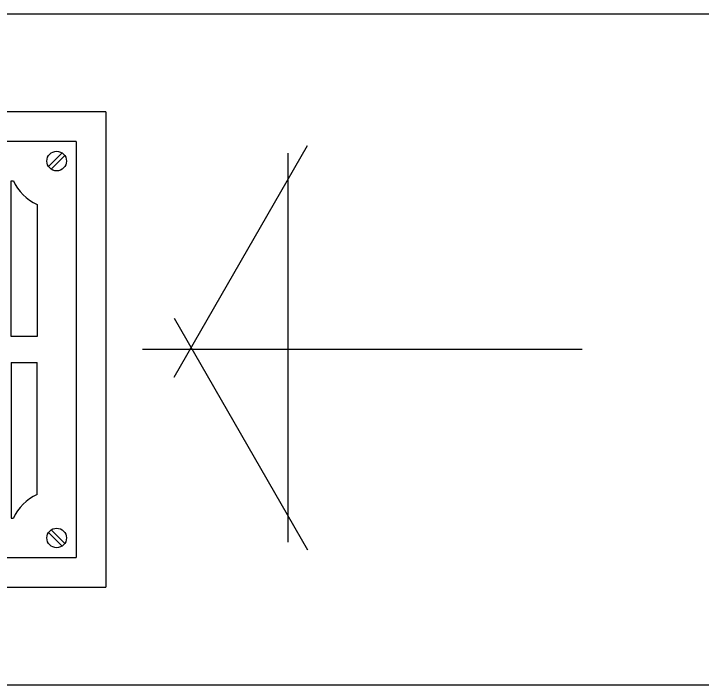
# Model space of a CAD drawing. Header units: metres. Extents: x -22 to 564, y 0 to 143.
# Drawn here: x 243.7903 to 243.9657, y 50.875 to 51.046 of the extents above; entities that cross this region are included whole.
import ezdxf

# ---------------------------------------------------------------- set-up
doc = ezdxf.new("R2010")
doc.units = ezdxf.units.M
doc.layers.add('XREF 2N NEURO-ONCOLOGIA$0$Mobiliario Fijo', color=40, linetype='Continuous')
doc.layers.add('XREF 2N NEURO-ONCOLOGIA$0$MUROS', color=3, linetype='Continuous')

# ---------------------------------------------------------------- blocks, each defined once
blk = doc.blocks.new('XREF 2N NEURO-ONCOLOGIA$0$AQG 01$0$BOL RX-TLAH-1N$0$Coladera')
for p, q in [((83.09946308977125, 30.7736573425861), (82.97922985719154, 30.77365357855771)), ((82.97923364392882, 30.65269496199811), (82.97922985707369, 30.7736573425861)), ((83.09945930291612, 30.65269496199811), (83.09946308977125, 30.7736573425861)), ((83.09196518682768, 30.76615990908667), (82.9867277601204, 30.76615661451712)), ((82.98673107742826, 30.66019286494168), (82.98672776001726, 30.76615990908667)), ((83.09196186941668, 30.66019286494168), (83.09196518682768, 30.76615990908667)), ((82.9618341205021, 30.70521617071907), (82.92783458703924, 30.76421643956786)), ((83.1168588264607, 30.70521617071907), (83.15085835992356, 30.76421643956786)), ((82.93283378839301, 30.66321640003491), (82.93283387356482, 30.76221640003161)), ((82.99310104805912, 30.75907443238579), (82.98963908821227, 30.76253617547914)), ((82.99381363575024, 30.75978706469487), (82.9903516759034, 30.76324880778822)), ((83.0848793110947, 30.75978706469487), (83.08834127094154, 30.76324880778822)), ((83.08559189878582, 30.75907443238579), (83.08905385863267, 30.76253617547914)), ((83.14585915856979, 30.66321640003491), (83.14585907339799, 30.76221640003161)), ((83.0033382747738, 30.75616353812413), (83.00276157242693, 30.7561635200695)), ((83.0033394024067, 30.71648436682376), (83.0033382747738, 30.75616353812413)), ((83.0092201848667, 30.71648560905583), (83.0092214271005, 30.75616560850208)), ((83.0092214271005, 30.75616560850208), (83.01583475034536, 30.75616540146341)), ((83.01583475034536, 30.75616540146341), (83.0158335081114, 30.71648540201702)), ((83.0224480735986, 30.75616519442666), (83.02244683136465, 30.71648519497066)), ((83.0290613968916, 30.75616498738793), (83.0224480735986, 30.75616519442666)), ((83.0290601546574, 30.71648498793196), (83.0290613968916, 30.75616498738793)), ((83.03567347791063, 30.71648478089721), (83.03567472014484, 30.75616478035119)), ((83.03567472014484, 30.75616478035119), (83.04228804340595, 30.75616457331246)), ((83.04228804340595, 30.75616457331246), (83.04228680117141, 30.71648457385847)), ((83.04890136665918, 30.75616436627574), (83.04890012442466, 30.71648436682376)), ((83.05551468990907, 30.75616415923691), (83.04890136665918, 30.75616436627574)), ((83.0555134476742, 30.71648415978495), (83.05551468990907, 30.75616415923691)), ((83.0621280131623, 30.75616395220016), (83.0621267833461, 30.71648436682376)), ((83.0687413488179, 30.75616374516088), (83.0621280131623, 30.75616395220016)), ((83.06874010659564, 30.71648415978496), (83.0687413488179, 30.75616374516088)), ((83.07535354443824, 30.71648436682376), (83.07535467207114, 30.75616353812413)), ((83.07535467207114, 30.75616353812413), (83.075931374418, 30.7561635200695)), ((82.9967251529241, 30.75012672260332), (82.99672620614975, 30.71648415978893)), ((83.08196779392084, 30.75012672260332), (83.0819667406952, 30.71648415978893)), ((82.9618342391129, 30.72021617071849), (82.92783377257844, 30.66121643957192)), ((83.1168587078499, 30.72021617071849), (83.15085917438437, 30.66121643957192)), ((83.0033394024067, 30.71648436682376), (82.99672607915716, 30.71648415978495)), ((83.00922018486187, 30.71648560905583), (83.01583350811141, 30.71648540201703)), ((83.02244683140785, 30.71648519497865), (83.02906015465739, 30.71648498793984)), ((83.03567347792186, 30.71648478090131), (83.0422868011714, 30.71648457386251)), ((83.04890012442466, 30.71648436682376), (83.0555134476742, 30.71648415978495)), ((83.0621267833461, 30.71648436682376), (83.06874010659564, 30.71648415978496)), ((83.07535354443824, 30.71648436682376), (83.08196686768778, 30.71648415978495)), ((82.85783418376585, 30.71321699308693), (82.96983418376212, 30.71321689673096)), ((83.22085876319696, 30.71321699308693), (83.10885876320069, 30.71321689673096)), ((82.99672641321246, 30.7098700083852), (83.0033397743107, 30.70987017309497)), ((82.99672746644542, 30.67622667735048), (82.99672641321246, 30.7098700083852)), ((83.0033397743107, 30.70987017309497), (83.0033409662639, 30.67019027590318)), ((83.0092199777835, 30.70987228578996), (83.00921873556305, 30.6701923462706)), ((83.01583330107471, 30.70987207875322), (83.0092199777835, 30.70987228578996)), ((83.01583205885424, 30.67019213923386), (83.0158333010747, 30.70987207875322)), ((83.02244662432791, 30.70987187171647), (83.02244538210748, 30.67019193219711)), ((83.02905994762067, 30.70987166467972), (83.02244662432791, 30.70987187171647)), ((83.02905870540033, 30.67019172516036), (83.02905994762078, 30.70987166467972)), ((83.03567327087403, 30.70987145764298), (83.03567202865358, 30.67019151812361)), ((83.04228659412378, 30.70987125060623), (83.03567327087403, 30.70987145764298)), ((83.04228535190336, 30.67019131108687), (83.04228659412381, 30.70987125060623)), ((83.04889991737703, 30.70987104356949), (83.04889867515658, 30.67019110405013)), ((83.05551324064236, 30.70987083653274), (83.04889991737703, 30.70987104356949)), ((83.0555119984219, 30.67019089701338), (83.05551324064236, 30.70987083653274)), ((83.06212656389168, 30.70987057829617), (83.06212532167514, 30.67019068997667)), ((83.06873989954593, 30.70987042245929), (83.06212656389168, 30.70987057829617)), ((83.06873865732781, 30.67019048293993), (83.06873989954593, 30.70987042245929)), ((83.07535317253424, 30.70987017309497), (83.07535198058103, 30.67019027590318)), ((83.08196653363248, 30.7098700083852), (83.07535317253424, 30.70987017309497)), ((83.08196548039952, 30.67622667735048), (83.08196653363248, 30.7098700083852)), ((83.0033409662639, 30.67019027590318), (83.00276426390295, 30.67019025784854)), ((83.00921873556305, 30.6701923462706), (83.01583205885424, 30.67019213923386)), ((83.02244538210748, 30.67019193219711), (83.02905870540022, 30.67019172516037)), ((83.03567202865358, 30.67019151812361), (83.04228535190332, 30.67019131108687)), ((83.04889867515656, 30.67019110405013), (83.0555119984219, 30.67019089701338)), ((83.06212532167514, 30.67019068997667), (83.06873865732781, 30.67019048293993)), ((83.07535198058103, 30.67019027590318), (83.07592868294199, 30.67019025784854)), ((82.99310392180425, 30.66727874067304), (82.9896421787109, 30.66381678082619)), ((83.08558902504069, 30.66727874067304), (83.08905076813404, 30.66381678082619)), ((82.99381655411332, 30.66656615298191), (82.99035481101997, 30.66310419313506)), ((83.08487639273162, 30.66656615298191), (83.08833813582497, 30.66310419313506)), ((82.9867310775314, 30.66018957057984), (83.09196186941666, 30.66019286494168)), ((82.97923364404664, 30.65269119820683), (83.09945930291612, 30.65269496199811))]:
    blk.add_line(p, q)
for centre in [(82.99172636198125, 30.761161620087), (83.08696658486369, 30.761161620087), (82.99172936641212, 30.66519146690406), (83.08696358043282, 30.66519146690406)]:
    blk.add_circle(centre, 0.002499222741727397)
for centre, radius, start, end in [((82.99172636198125, 30.761161620087), 0.01211432513042539, 294.3704504829461, 335.6331369126232), ((83.08696658486369, 30.761161620087), 0.01211432513042539, 204.3668630873771, 245.6295495170532), ((82.99172936641212, 30.66519146690406), 0.01211432513759691, 24.3704504760408, 65.63313684620228), ((83.08696358043282, 30.66519146690406), 0.01211432513759691, 114.366863153797, 155.6295495239595)]:
    blk.add_arc(centre, radius, start, end)
blk = doc.blocks.new('XREF 2N NEURO-ONCOLOGIA')
at = {"layer": 'XREF 2N NEURO-ONCOLOGIA$0$Mobiliario Fijo', "elevation": 1.789647333692833e-07}
blk.add_lwpolyline([(17.42393095014689, 3.787644823478042), (17.59489333050857, 3.787648610235631), (17.5948889452846, 2.787653043918149), (17.42392656492285, 2.78764925716056)], close=True, dxfattribs=at)
at = {"layer": 'XREF 2N NEURO-ONCOLOGIA$0$MUROS'}
blk.add_line((17.42397028516774, 1.637744714670187), (17.42392266542912, 3.787653621164939), dxfattribs=at)
at = {"layer": 'XREF 2N NEURO-ONCOLOGIA$0$Mobiliario Fijo', "rotation": 90.00000000000001}
blk.add_blockref('XREF 2N NEURO-ONCOLOGIA$0$AQG 01$0$BOL RX-TLAH-1N$0$Coladera', (48.22258389716335, -79.7516956464045, 1.789647333692834e-07), dxfattribs=at)

msp = doc.modelspace()

# ---------------------------------------------------------------- block references
at = {"rotation": 90}
msp.add_blockref('XREF 2N NEURO-ONCOLOGIA', (247.041247396106, 33.45112300235571), dxfattribs=at)

doc.saveas('drawing.dxf')
